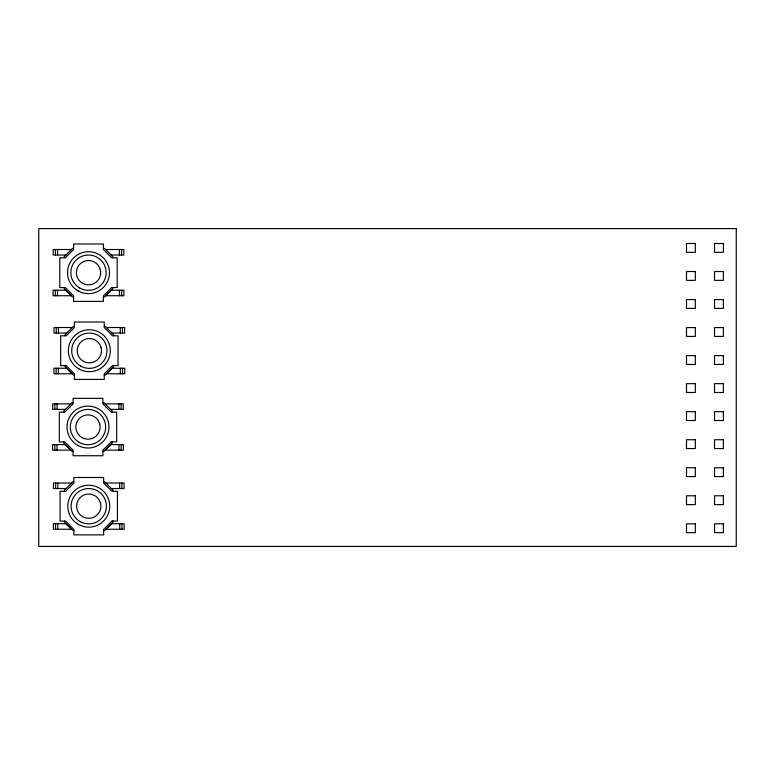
<?xml version="1.0" encoding="UTF-8"?>
<svg xmlns="http://www.w3.org/2000/svg" width="775" height="775" viewBox="0 0 775 775"><rect width="100%" height="100%" fill="white"/><g stroke="black" fill="none" stroke-linecap="round" stroke-linejoin="round"><path stroke-width="1.16" d="M73.596 248.397L72.492 248.397L64.218 256.68L64.218 257.784M103.395 248.397L104.499 248.397L112.782 256.68L112.782 257.784M71.397 249.502L53.184 249.502L53.184 255.023L65.875 255.023M105.603 249.502L123.816 249.502L123.816 255.023L111.125 255.023M73.596 296.961L72.492 296.961L64.218 288.629L64.218 287.583M103.395 296.961L104.499 296.961L112.782 288.629L112.782 287.525M74.448 326.43L73.354 326.43L65.071 334.703L65.071 335.808M104.247 326.43L105.352 326.43L113.634 334.703L113.634 335.808M72.249 327.534L54.037 327.534L54.037 333.047L66.727 333.047M106.456 327.534L124.668 327.534L124.668 333.047L111.978 333.047M74.448 374.984L73.354 374.984L65.071 366.662L65.071 365.606M104.247 374.984L105.352 374.984L113.634 366.662L113.634 365.558M73.092 402.767L71.988 402.767L63.705 411.041L63.705 412.145M102.891 402.767L103.995 402.767L112.268 411.041L112.268 412.145M70.883 403.872L52.671 403.872L52.671 409.384L65.362 409.384M105.09 403.872L123.302 403.872L123.302 409.384L110.612 409.384M73.092 451.321L71.988 451.321L63.705 443L63.705 441.944M102.891 451.321L103.995 451.321L112.268 443L112.268 441.895M73.848 481.914L72.743 481.914L64.47 490.188L64.47 491.292M103.647 481.914L104.751 481.914L113.034 490.188L113.034 491.292M71.639 483.019L53.436 483.019L53.436 488.531L66.127 488.531M105.855 483.019L124.068 483.019L124.068 488.531L111.377 488.531M73.848 530.468L72.743 530.468L64.47 522.137L64.47 521.091M103.647 530.468L104.751 530.468L113.034 522.137L113.034 521.042M122.547 368.251L122.547 373.773M122.46 327.534L122.46 333.047M121.859 483.019L121.859 488.531M121.946 523.735L121.946 529.257M121.694 290.228L121.694 295.74M121.607 249.502L121.607 255.023M121.094 403.872L121.094 409.384M121.181 444.588L121.181 450.11M120.251 327.534L120.251 333.047M120.338 368.251L120.338 373.773M119.65 483.019L119.65 488.531M119.737 523.735L119.737 529.257M119.486 290.228L119.486 295.74M119.398 249.502L119.398 255.023M118.982 444.588L118.982 450.11M118.895 403.872L118.895 409.384M58.454 327.534L58.454 333.047M58.358 368.251L58.358 373.773M57.844 483.019L57.844 488.531M57.757 523.735L57.757 529.257M57.592 249.502L57.592 255.023M57.505 290.228L57.505 295.74M57.088 403.872L57.088 409.384M57.001 444.588L57.001 450.11M56.246 327.534L56.246 333.047M56.158 368.251L56.158 373.773M55.645 483.019L55.645 488.531M55.558 523.735L55.558 529.257M55.393 249.502L55.393 255.023M55.306 290.228L55.306 295.74M54.88 403.872L54.88 409.384M54.793 444.588L54.793 450.11M111.677 287.525L103.395 295.856L103.395 301.378L73.596 301.378L73.596 295.856L65.323 287.583L59.801 287.583L59.801 257.784L65.323 257.784L73.596 249.502L73.596 243.989L103.395 243.989L103.395 249.502L111.677 257.784L117.19 257.784L117.19 287.525L111.677 287.525M112.53 365.558L104.247 373.889L104.247 379.401L74.448 379.401L74.448 373.889L66.175 365.606L60.653 365.606L60.653 335.808L66.175 335.808L74.448 327.534L74.448 322.012L104.247 322.012L104.247 327.534L112.53 335.808L118.042 335.808L118.042 365.558L112.53 365.558M111.164 441.895L102.891 450.217L102.891 455.739L73.092 455.739L73.092 450.217L64.809 441.944L59.297 441.944L59.297 412.145L64.809 412.145L73.092 403.872L73.092 398.35L102.891 398.35L102.891 403.872L111.164 412.145L116.686 412.145L116.686 441.895L111.164 441.895M111.929 521.042L103.647 529.364L103.647 534.886L73.848 534.886L73.848 529.364L65.575 521.091L60.053 521.091L60.053 491.292L65.575 491.292L73.848 483.019L73.848 477.497L103.647 477.497L103.647 483.019L111.929 491.292L117.442 491.292L117.442 521.042L111.929 521.042M111.212 290.228L105.691 295.74L123.903 295.74L123.903 290.228L111.212 290.228M112.065 368.251L106.543 373.773L124.756 373.773L124.756 368.251L112.065 368.251M110.699 444.588L105.187 450.11L123.39 450.11L123.39 444.588L110.699 444.588M111.464 523.735L105.942 529.257L124.155 529.257L124.155 523.735L111.464 523.735M736.25 228.577L38.75 228.577L38.75 546.423L736.25 546.423L736.25 228.577M695.33 243.495L686.505 243.495L686.505 252.33L695.33 252.33L695.33 243.495M723.366 243.495L714.531 243.495L714.531 252.33L723.366 252.33L723.366 243.495M695.33 271.531L686.505 271.531L686.505 280.356L695.33 280.356L695.33 271.531M723.366 271.531L714.531 271.531L714.531 280.356L723.366 280.356L723.366 271.531M65.788 290.228L53.097 290.228L53.097 295.74L71.3 295.74L65.788 290.228M695.33 299.567L686.505 299.567L686.505 308.392L695.33 308.392L695.33 299.567M723.366 299.567L714.531 299.567L714.531 308.392L723.366 308.392L723.366 299.567M695.33 327.593L686.505 327.593L686.505 336.427L695.33 336.427L695.33 327.593M723.366 327.593L714.531 327.593L714.531 336.427L723.366 336.427L723.366 327.593M695.33 355.628L686.505 355.628L686.505 364.453L695.33 364.453L695.33 355.628M723.366 355.628L714.531 355.628L714.531 364.453L723.366 364.453L723.366 355.628M66.64 368.251L53.95 368.251L53.95 373.773L72.162 373.773L66.64 368.251M695.33 383.664L686.505 383.664L686.505 392.489L695.33 392.489L695.33 383.664M723.366 383.664L714.531 383.664L714.531 392.489L723.366 392.489L723.366 383.664M695.33 411.69L686.505 411.69L686.505 420.525L695.33 420.525L695.33 411.69M723.366 411.69L714.531 411.69L714.531 420.525L723.366 420.525L723.366 411.69M695.33 439.725L686.505 439.725L686.505 448.551L695.33 448.551L695.33 439.725M723.366 439.725L714.531 439.725L714.531 448.551L723.366 448.551L723.366 439.725M65.274 444.588L52.584 444.588L52.584 450.11L70.796 450.11L65.274 444.588M695.33 467.761L686.505 467.761L686.505 476.586L695.33 476.586L695.33 467.761M723.366 467.761L714.531 467.761L714.531 476.586L723.366 476.586L723.366 467.761M695.33 495.787L686.505 495.787L686.505 504.622L695.33 504.622L695.33 495.787M723.366 495.787L714.531 495.787L714.531 504.622L723.366 504.622L723.366 495.787M66.04 523.735L53.349 523.735L53.349 529.257L71.552 529.257L66.04 523.735M695.33 523.822L686.505 523.822L686.505 532.648L695.33 532.648L695.33 523.822M723.366 523.822L714.531 523.822L714.531 532.648L723.366 532.648L723.366 523.822M100.227 269.535L99.016 266.61A12.138 12.138 0 0 0 78.556 265.718A12.138 12.138 0 0 0 86.393 284.638A12.138 12.138 0 0 0 100.227 269.535M101.079 347.568L99.868 344.642A12.138 12.138 0 0 0 79.408 343.742A12.138 12.138 0 0 0 87.246 362.661A12.138 12.138 0 0 0 101.079 347.568M99.713 423.906L98.503 420.97A12.138 12.138 0 0 0 78.043 420.079A12.138 12.138 0 0 0 85.88 438.999A12.138 12.138 0 0 0 99.713 423.906M100.479 503.052L99.268 500.117A12.138 12.138 0 0 0 78.808 499.226A12.138 12.138 0 0 0 86.645 518.146A12.138 12.138 0 0 0 100.479 503.052M78.265 524.346A20.973 20.973 0 0 0 109.721 506.191A20.973 20.973 0 0 0 78.265 488.027A20.973 20.973 0 0 0 78.265 524.346M79.922 521.488A17.66 17.66 0 0 0 106.407 506.191A17.66 17.66 0 0 0 79.922 490.895A17.66 17.66 0 0 0 79.922 521.488M77.5 445.208A20.973 20.973 0 0 0 108.955 427.044A20.973 20.973 0 0 0 77.5 408.88A20.973 20.973 0 0 0 77.5 445.208M79.157 442.341A17.66 17.66 0 0 0 105.642 427.044A17.66 17.66 0 0 0 79.157 411.748A17.66 17.66 0 0 0 79.157 442.341M78.866 368.871A20.973 20.973 0 0 0 110.321 350.707A20.973 20.973 0 0 0 78.866 332.552A20.973 20.973 0 0 0 78.866 368.871M80.523 366.003A17.66 17.66 0 0 0 107.008 350.707A17.66 17.66 0 0 0 80.523 335.42A17.66 17.66 0 0 0 80.523 366.003M78.013 290.838A20.973 20.973 0 0 0 109.469 272.684A20.973 20.973 0 0 0 78.013 254.52A20.973 20.973 0 0 0 78.013 290.838M79.67 287.971A17.66 17.66 0 0 0 106.156 272.684A17.66 17.66 0 0 0 79.67 257.387A17.66 17.66 0 0 0 79.67 287.971"/></g></svg>
